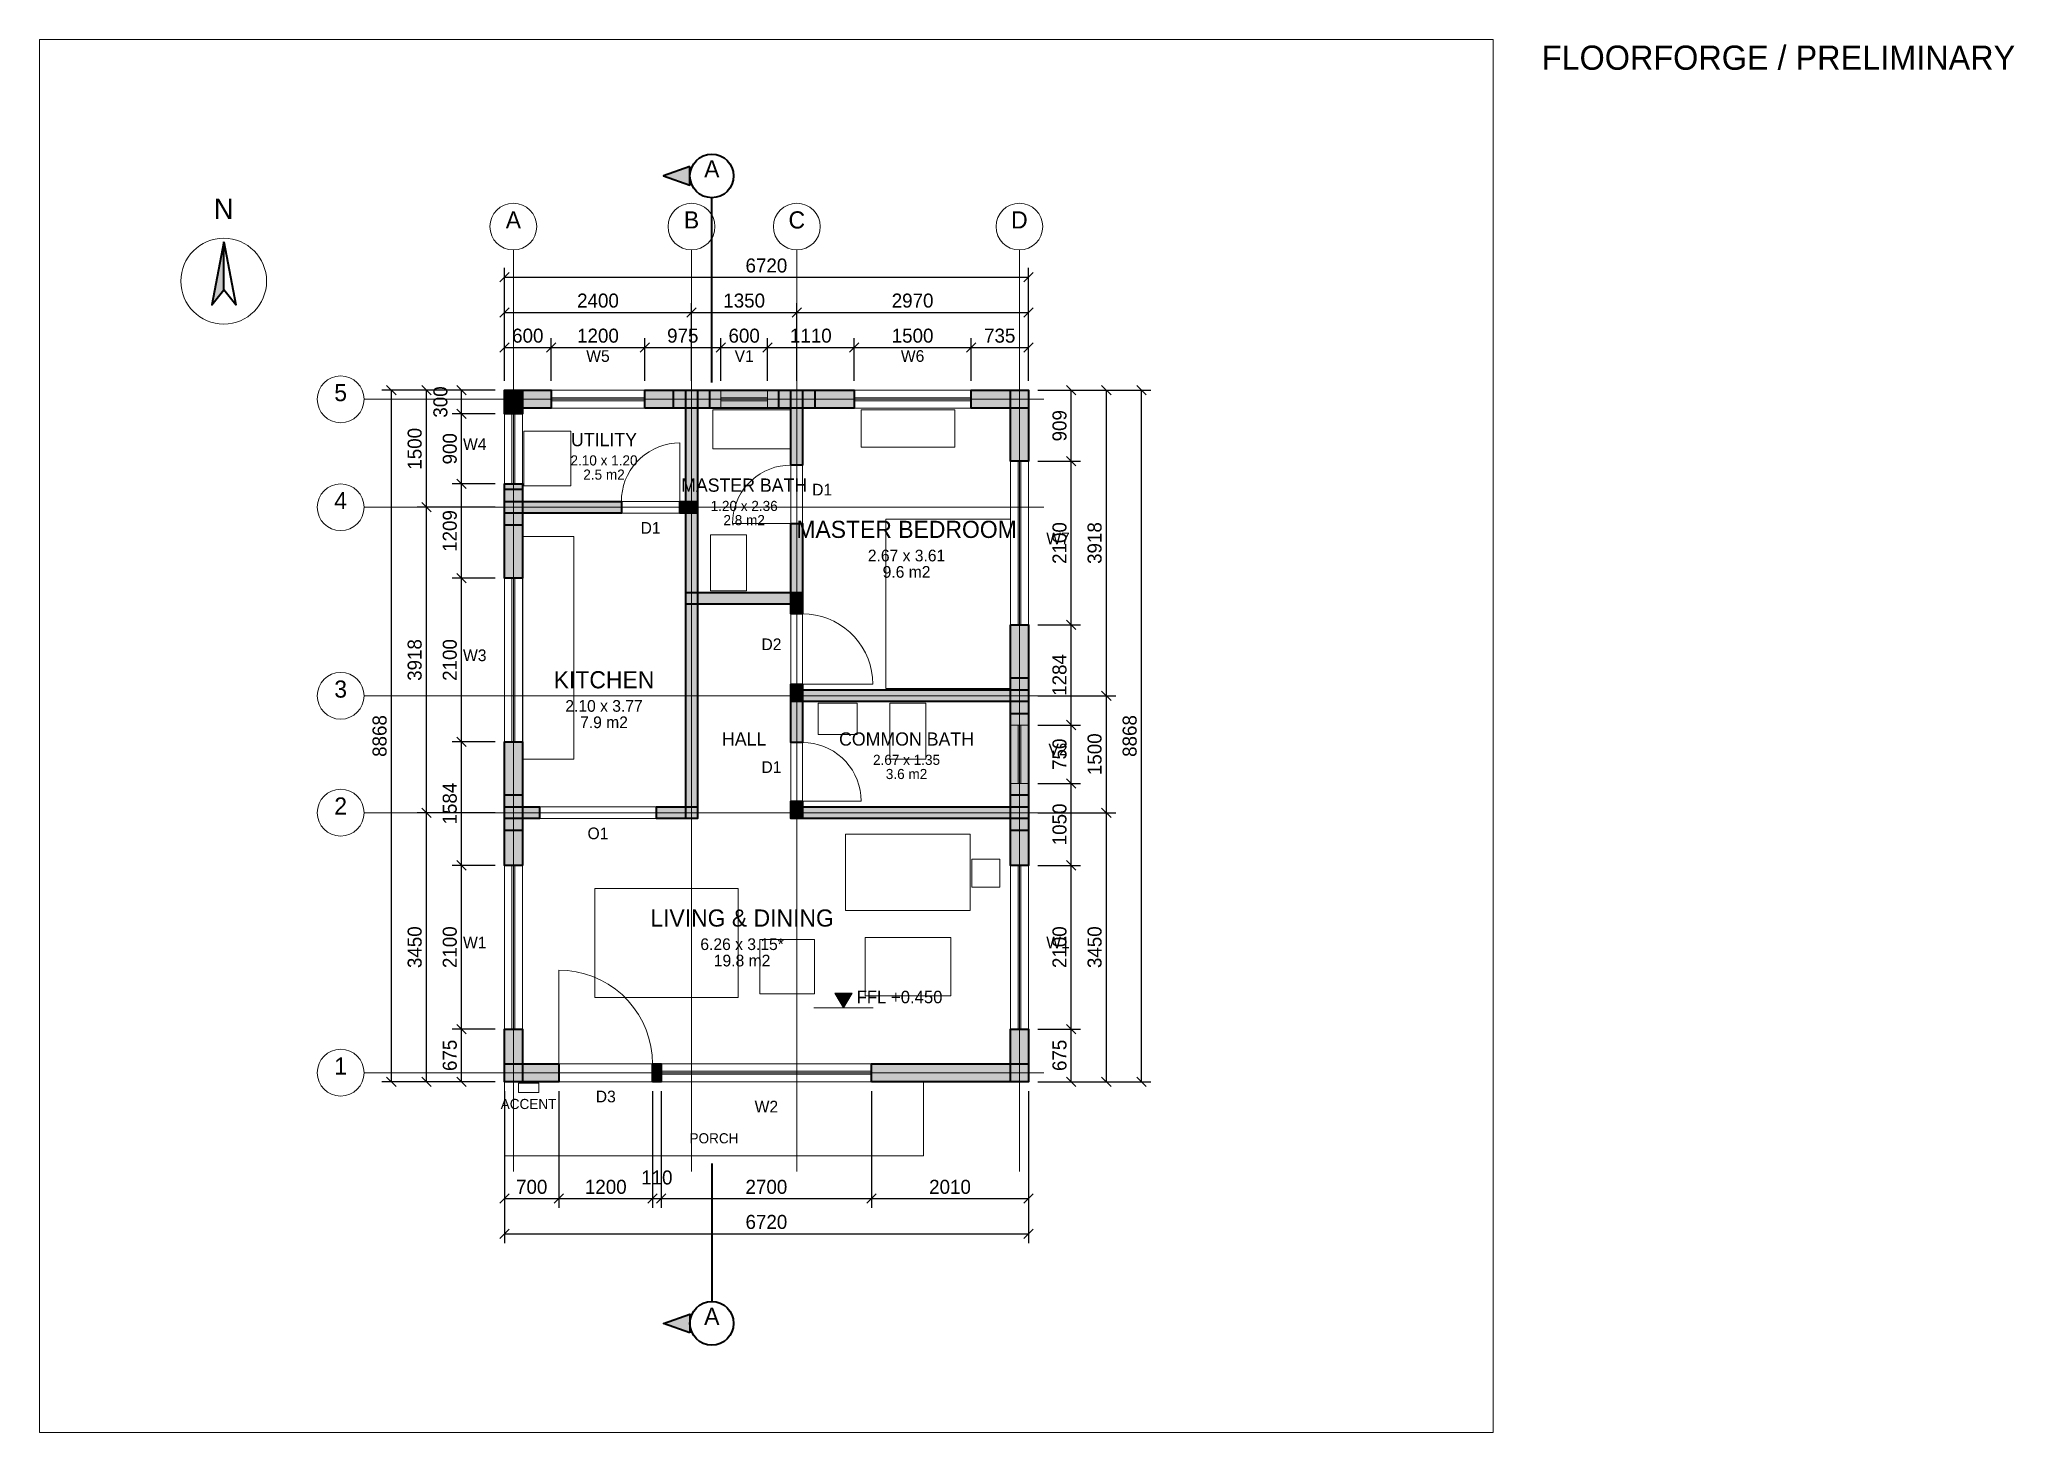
# Paper-space layout 'GROUND' of a CAD drawing. Header units: millimetres. Extents: x 20 to 346, y 30 to 260.
# The model-space entities are those that its viewports show. They can reach past a viewport. Long polylines and large blocks are cut down to what shows.
import ezdxf
from ezdxf.enums import TextEntityAlignment as Align

# ---------------------------------------------------------------- set-up
doc = ezdxf.new("R2010")
doc.units = ezdxf.units.MM
for name, color, linetype, lineweight in [('A-ANNO', 7, 'Continuous', 18), ('A-DIMS', 7, 'Continuous', 13), ('A-DOOR', 3, 'Continuous', 18), ('A-EXT', 30, 'Continuous', 18), ('A-FLOR', 8, 'Continuous', 13), ('A-FURN', 8, 'Continuous', 13), ('A-GRID', 8, 'Continuous', 13), ('A-LEVL', 7, 'Continuous', 13), ('A-SECT', 1, 'Continuous', 35), ('A-TAGS', 1, 'Continuous', 13), ('A-WALL', 7, 'Continuous', 35), ('A-WIND', 4, 'Continuous', 18)]:
    doc.layers.add(name, color=color, linetype=linetype, lineweight=lineweight)
doc.dimstyles.new('FF-ARCH', dxfattribs={"dimtxt": 180, "dimasz": 90, "dimexe": 120, "dimexo": 120, "dimgap": 60, "dimtad": 1, "dimdec": 0, "dimtsz": 60, "dimcen": 2.5, "dimazin": 3, "dimtfac": 1, "dimtmove": 0, "dimatfit": 3})

msp = doc.modelspace()

# ---------------------------------------------------------------- hatches: boundary and pattern name
at = {"layer": 'A-LEVL'}
msp.add_hatch(color=7, dxfattribs=at).paths.add_polyline_path([(4238.2, 1136.1), (4458.2, 1136.1), (4348.2, 946.1)])
at = {"layer": 'A-SECT'}
for points in [[(2380, 11738), (2040, 11618), (2380, 11498)], [(2380, -3220), (2040, -3100), (2380, -2980)]]:
    msp.add_hatch(color=7, dxfattribs=at).paths.add_polyline_path(points)
at = {"layer": 'A-WALL'}
for points in [[(-3600, 10774), (-3754, 9965.5), (-3600, 10158)], [(0, 8868), (230, 8868), (230, 8568), (0, 8568), (0, 8868)], [(0, 8638), (0, 8868), (600, 8868), (600, 8638), (0, 8638)], [(1800, 8638), (1800, 8868), (2630, 8868), (2630, 8638), (1800, 8638)], [(3980, 8638), (2400, 8638), (2170, 8638), (2170, 8868), (3980, 8868), (3980, 8638)], [(2475, 7368), (2475, 7293), (2325, 7293), (2325, 8868), (2475, 8868), (2475, 7368)], [(3520, 8638), (3520, 8868), (4485, 8868), (4485, 8638), (3750, 8638), (3520, 8638)], [(3675, 8868), (3825, 8868), (3825, 7909), (3675, 7909), (3675, 8868)], [(6720, 8868), (6720, 8638), (5985, 8638), (5985, 8868), (6720, 8868)], [(6490, 8868), (6720, 8868), (6720, 7959), (6490, 7959), (6490, 8868)], [(230, 7138), (0, 7138), (0, 7668), (230, 7668), (230, 7368), (230, 7138)], [(230, 6459), (0, 6459), (0, 7598), (230, 7598), (230, 6459)], [(0, 7293), (0, 7443), (1500, 7443), (1500, 7293), (0, 7293)], [(2475, 7293), (2250, 7293), (2250, 7443), (2400, 7443), (2475, 7443), (2475, 7293)], [(2325, 7443), (2475, 7443), (2475, 6200), (2475, 6125), (2325, 6125), (2325, 7368), (2325, 7443)], [(3825, 6125), (3675, 6125), (3675, 7159), (3825, 7159), (3825, 6200), (3825, 6125)], [(2325, 6275), (2475, 6275), (2475, 3450), (2475, 3375), (2325, 3375), (2325, 6200), (2325, 6275)], [(3825, 6275), (3825, 6125), (2400, 6125), (2325, 6125), (2325, 6275), (3750, 6275), (3825, 6275)], [(3825, 6275), (3825, 6000), (3675, 6000), (3675, 6200), (3675, 6275), (3825, 6275)], [(6490, 5859), (6720, 5859), (6720, 4720), (6490, 4720), (6490, 5859)], [(3825, 4950), (3825, 4875), (3675, 4875), (3675, 5100), (3825, 5100), (3825, 4950)], [(6490, 5180), (6720, 5180), (6720, 3220), (6490, 3220), (6490, 4950), (6490, 5180)], [(3825, 5025), (3825, 4350), (3675, 4350), (3675, 4950), (3675, 5025), (3825, 5025)], [(3750, 4875), (3675, 4875), (3675, 5025), (6720, 5025), (6720, 4875), (3750, 4875)], [(230, 3450), (230, 3220), (0, 3220), (0, 4359), (230, 4359), (230, 3450)], [(230, 2775), (0, 2775), (0, 3680), (230, 3680), (230, 2775)], [(3825, 3450), (3825, 3375), (3675, 3375), (3675, 3600), (3825, 3600), (3825, 3450)], [(6720, 3680), (6720, 2775), (6490, 2775), (6490, 3450), (6490, 3680), (6720, 3680)], [(0, 3375), (0, 3525), (450, 3525), (450, 3375), (0, 3375)], [(2475, 3375), (1950, 3375), (1950, 3525), (2400, 3525), (2475, 3525), (2475, 3375)], [(3750, 3375), (3675, 3375), (3675, 3525), (6720, 3525), (6720, 3375), (3750, 3375)], [(230, 0), (0, 0), (0, 675), (230, 675), (230, 0)], [(6720, 0), (6490, 0), (6490, 675), (6720, 675), (6720, 0)], [(0, 230), (700, 230), (700, 0), (0, 0), (0, 230)], [(1900, 0), (1900, 230), (2010, 230), (2010, 0), (1900, 0)], [(4710, 0), (4710, 230), (6720, 230), (6720, 0), (4710, 0)]]:
    msp.add_hatch(color=7, dxfattribs=at).paths.add_polyline_path(points)

# ---------------------------------------------------------------- linework, layer by layer
at = {"layer": 'A-ANNO'}
msp.add_circle((-3600, 10268), 550, dxfattribs=at)
at = {"layer": 'A-DOOR'}
for p, q in [((2250, 7443), (2250, 8193)), ((3675, 7159), (2925, 7159)), ((3825, 5100), (4725, 5100)), ((3825, 3600), (4575, 3600)), ((450, 3525), (1950, 3525)), ((450, 3375), (1950, 3375)), ((700, 230), (700, 1430))]:
    msp.add_line(p, q, dxfattribs=at)
for points in [[(1500, 7443), (1503.2, 7512.2), (1512.8, 7580.8), (1528.6, 7648.2), (1550.6, 7713.9), (1578.6, 7777.3), (1612.3, 7837.8), (1651.5, 7895), (1695.7, 7948.3), (1744.7, 7997.3), (1798, 8041.5), (1855.2, 8080.7), (1915.7, 8114.4), (1979.1, 8142.4), (2044.8, 8164.4), (2112.2, 8180.2), (2180.8, 8189.8), (2250, 8193)], [(3675, 7909), (3605.8, 7905.8), (3537.2, 7896.2), (3469.8, 7880.4), (3404.1, 7858.4), (3340.7, 7830.4), (3280.2, 7796.7), (3223, 7757.5), (3169.7, 7713.3), (3120.7, 7664.3), (3076.5, 7611), (3037.3, 7553.8), (3003.6, 7493.3), (2975.6, 7429.9), (2953.6, 7364.2), (2937.8, 7296.8), (2928.2, 7228.2), (2925, 7159)], [(3825, 6000), (3908, 5996.2), (3990.4, 5984.7), (4071.3, 5965.6), (4150.1, 5939.2), (4226.2, 5905.6), (4298.8, 5865.2), (4367.4, 5818.2), (4431.3, 5765.1), (4490.1, 5706.3), (4543.2, 5642.4), (4590.2, 5573.8), (4630.6, 5501.2), (4664.2, 5425.1), (4690.6, 5346.3), (4709.7, 5265.4), (4721.2, 5183), (4725, 5100)], [(3825, 4350), (3894.2, 4346.8), (3962.8, 4337.2), (4030.2, 4321.4), (4095.9, 4299.4), (4159.3, 4271.4), (4219.8, 4237.7), (4277, 4198.5), (4330.3, 4154.3), (4379.3, 4105.3), (4423.5, 4052), (4462.7, 3994.8), (4496.4, 3934.3), (4524.4, 3870.9), (4546.4, 3805.2), (4562.2, 3737.8), (4571.8, 3669.2), (4575, 3600)], [(1900, 230), (1894.9, 340.7), (1879.6, 450.5), (1854.2, 558.4), (1819, 663.5), (1774.2, 764.9), (1720.3, 861.7), (1657.6, 953.2), (1586.8, 1038.4), (1508.4, 1116.8), (1423.2, 1187.6), (1331.7, 1250.3), (1234.9, 1304.2), (1133.5, 1349), (1028.4, 1384.2), (920.5, 1409.6), (810.7, 1424.9), (700, 1430)]]:
    msp.add_lwpolyline(points, dxfattribs=at)
at = {"layer": 'A-EXT'}
for points in [[(0, -950), (5376, -950), (5376, 0), (0, 0)], [(180, -140), (440, -140), (440, -20), (180, -20)]]:
    msp.add_lwpolyline(points, close=True, dxfattribs=at)
at = {"layer": 'A-FLOR'}
for points in [[(230, 7443), (230, 7598), (230, 8638), (2170, 8638), (2325, 8638), (2325, 7443)], [(2630, 8638), (3520, 8638), (3675, 8638), (3675, 6275), (2475, 6275), (2475, 7293), (2475, 7368), (2475, 7443), (2475, 8638)], [(3825, 6275), (3825, 8638), (3980, 8638), (6490, 8638), (6490, 5180), (6490, 5025), (3825, 5025), (3825, 6125), (3825, 6200)], [(2325, 6125), (2325, 3525), (230, 3525), (230, 3680), (230, 7138), (230, 7293), (2325, 7293), (2325, 6275), (2325, 6200)], [(2475, 3450), (2475, 3525), (2475, 6125), (3675, 6125), (3675, 5025), (3675, 4950), (3675, 4875), (3675, 3525), (3675, 3450)], [(3825, 3525), (3825, 4875), (6490, 4875), (6490, 4720), (6490, 3680), (6490, 3525)], [(3675, 3450), (3675, 3375), (3750, 3375), (3825, 3375), (6490, 3375), (6490, 3220), (6490, 230), (230, 230), (230, 3220), (230, 3375), (2325, 3375), (2475, 3375), (2475, 3450)]]:
    msp.add_lwpolyline(points, close=True, dxfattribs=at)
at = {"layer": 'A-FURN'}
for points in [[(3675, 8118), (3675, 8618), (2675, 8618), (2675, 8118)], [(5775, 8138), (5775, 8618), (4575, 8618), (4575, 8138)], [(850, 7643), (850, 8343), (250, 8343), (250, 7643)], [(6490, 5045), (6490, 7215), (4890, 7215), (4890, 5045)], [(890, 4135), (890, 6995), (235, 6995), (235, 4135)], [(3105, 6295), (3105, 7015), (2645, 7015), (2645, 6295)], [(4525, 4455), (4525, 4855), (4025, 4855), (4025, 4455)], [(5405, 4135), (5405, 4855), (4945, 4855), (4945, 4135)], [(5975, 2195), (5975, 3175), (4375, 3175), (4375, 2195)], [(6355, 2495), (6355, 2855), (5995, 2855), (5995, 2495)], [(3000, 1080), (3000, 2480), (1160, 2480), (1160, 1080)], [(3975, 1125), (3975, 1825), (3275, 1825), (3275, 1125)], [(5725, 1100), (5725, 1850), (4625, 1850), (4625, 1100)]]:
    msp.add_lwpolyline(points, close=True, dxfattribs=at)
at = {"layer": 'A-GRID'}
for p, q in [((115, -1150), (115, 10668)), ((2400, -1150), (2400, 10668)), ((3750, -1150), (3750, 10668)), ((6605, -1150), (6605, 10668)), ((-1800, 8753), (6920, 8753)), ((-1800, 7368), (6920, 7368)), ((-1800, 4950), (6920, 4950)), ((-1800, 3450), (6920, 3450)), ((-1800, 115), (6920, 115))]:
    msp.add_line(p, q, dxfattribs=at)
for centre in [(115, 10968), (2400, 10968), (3750, 10968), (6605, 10968), (-2100, 8753), (-2100, 7368), (-2100, 4950), (-2100, 3450), (-2100, 115)]:
    msp.add_circle(centre, 300, dxfattribs=at)
at = {"layer": 'A-LEVL'}
msp.add_line((3968.2, 946.1), (4728.2, 946.1), dxfattribs=at)
msp.add_lwpolyline([(4238.2, 1136.1), (4458.2, 1136.1), (4348.2, 946.1)], close=True, dxfattribs=at)
at = {"layer": 'A-SECT'}
for p, q in [((2660, 11038), (2660, 11338)), ((2660, 8968), (2660, 11038)), ((2660, -1050), (2660, -2520)), ((2660, -2520), (2660, -2820))]:
    msp.add_line(p, q, dxfattribs=at)
for points in [[(2380, 11738), (2040, 11618), (2380, 11498)], [(2380, -3220), (2040, -3100), (2380, -2980)]]:
    msp.add_lwpolyline(points, close=True, dxfattribs=at)
for centre in [(2660, 11618), (2660, -3100)]:
    msp.add_circle(centre, 280, dxfattribs=at)
at = {"layer": 'A-WALL'}
for points in [[(-3600, 10774), (-3754, 9965.5), (-3600, 10158)], [(-3600, 10774), (-3446, 9965.5), (-3600, 10158)], [(0, 8868), (230, 8868), (230, 8568), (0, 8568), (0, 8868)], [(0, 8638), (0, 8868), (600, 8868), (600, 8638), (0, 8638)], [(1800, 8638), (1800, 8868), (2630, 8868), (2630, 8638), (1800, 8638)], [(3980, 8638), (2400, 8638), (2170, 8638), (2170, 8868), (3980, 8868), (3980, 8638)], [(2475, 7368), (2475, 7293), (2325, 7293), (2325, 8868), (2475, 8868), (2475, 7368)], [(3520, 8638), (3520, 8868), (4485, 8868), (4485, 8638), (3750, 8638), (3520, 8638)], [(3675, 8868), (3825, 8868), (3825, 7909), (3675, 7909), (3675, 8868)], [(6720, 8868), (6720, 8638), (5985, 8638), (5985, 8868), (6720, 8868)], [(6490, 8868), (6720, 8868), (6720, 7959), (6490, 7959), (6490, 8868)], [(230, 7138), (0, 7138), (0, 7668), (230, 7668), (230, 7368), (230, 7138)], [(230, 6459), (0, 6459), (0, 7598), (230, 7598), (230, 6459)], [(0, 7293), (0, 7443), (1500, 7443), (1500, 7293), (0, 7293)], [(2475, 7293), (2250, 7293), (2250, 7443), (2400, 7443), (2475, 7443), (2475, 7293)], [(2325, 7443), (2475, 7443), (2475, 6200), (2475, 6125), (2325, 6125), (2325, 7368), (2325, 7443)], [(3825, 6125), (3675, 6125), (3675, 7159), (3825, 7159), (3825, 6200), (3825, 6125)], [(2325, 6275), (2475, 6275), (2475, 3450), (2475, 3375), (2325, 3375), (2325, 6200), (2325, 6275)], [(3825, 6275), (3825, 6125), (2400, 6125), (2325, 6125), (2325, 6275), (3750, 6275), (3825, 6275)], [(3825, 6275), (3825, 6000), (3675, 6000), (3675, 6200), (3675, 6275), (3825, 6275)], [(6490, 5859), (6720, 5859), (6720, 4720), (6490, 4720), (6490, 5859)], [(3825, 4950), (3825, 4875), (3675, 4875), (3675, 5100), (3825, 5100), (3825, 4950)], [(6490, 5180), (6720, 5180), (6720, 3220), (6490, 3220), (6490, 4950), (6490, 5180)], [(3825, 5025), (3825, 4350), (3675, 4350), (3675, 4950), (3675, 5025), (3825, 5025)], [(3750, 4875), (3675, 4875), (3675, 5025), (6720, 5025), (6720, 4875), (3750, 4875)], [(230, 3450), (230, 3220), (0, 3220), (0, 4359), (230, 4359), (230, 3450)], [(230, 2775), (0, 2775), (0, 3680), (230, 3680), (230, 2775)], [(3825, 3450), (3825, 3375), (3675, 3375), (3675, 3600), (3825, 3600), (3825, 3450)], [(6720, 3680), (6720, 2775), (6490, 2775), (6490, 3450), (6490, 3680), (6720, 3680)], [(0, 3375), (0, 3525), (450, 3525), (450, 3375), (0, 3375)], [(2475, 3375), (1950, 3375), (1950, 3525), (2400, 3525), (2475, 3525), (2475, 3375)], [(3750, 3375), (3675, 3375), (3675, 3525), (6720, 3525), (6720, 3375), (3750, 3375)], [(230, 0), (0, 0), (0, 675), (230, 675), (230, 0)], [(6720, 0), (6490, 0), (6490, 675), (6720, 675), (6720, 0)], [(0, 230), (700, 230), (700, 0), (0, 0), (0, 230)], [(1900, 0), (1900, 230), (2010, 230), (2010, 0), (1900, 0)], [(4710, 0), (4710, 230), (6720, 230), (6720, 0), (4710, 0)]]:
    msp.add_lwpolyline(points, close=True, dxfattribs=at)
at = {"layer": 'A-WIND'}
for p, q in [((600, 8868), (1800, 8868)), ((600, 8868), (600, 8638)), ((1800, 8868), (1800, 8638)), ((2775, 8868), (3375, 8868)), ((2775, 8868), (2775, 8638)), ((3375, 8868), (3375, 8638)), ((4485, 8868), (5985, 8868)), ((4485, 8868), (4485, 8638)), ((5985, 8868), (5985, 8638)), ((600, 8771), (1800, 8771)), ((600, 8735), (1800, 8735)), ((600, 8638), (1800, 8638)), ((2775, 8771), (3375, 8771)), ((2775, 8735), (3375, 8735)), ((2775, 8638), (3375, 8638)), ((4485, 8771), (5985, 8771)), ((4485, 8735), (5985, 8735)), ((4485, 8638), (5985, 8638)), ((0, 7668), (0, 8568)), ((0, 8568), (230, 8568)), ((97, 7668), (97, 8568)), ((133, 7668), (133, 8568)), ((230, 7668), (230, 8568)), ((6490, 5859), (6490, 7959)), ((6720, 7959), (6490, 7959)), ((6587, 5859), (6587, 7959)), ((6623, 5859), (6623, 7959)), ((6720, 5859), (6720, 7959)), ((0, 7668), (230, 7668)), ((0, 4359), (0, 6459)), ((0, 6459), (230, 6459)), ((97, 4359), (97, 6459)), ((133, 4359), (133, 6459)), ((230, 4359), (230, 6459)), ((6720, 5859), (6490, 5859)), ((6490, 3825), (6490, 4575)), ((6720, 4575), (6490, 4575)), ((6587, 3825), (6587, 4575)), ((6623, 3825), (6623, 4575)), ((6720, 3825), (6720, 4575)), ((0, 4359), (230, 4359)), ((6720, 3825), (6490, 3825)), ((0, 675), (0, 2775)), ((0, 2775), (230, 2775)), ((97, 675), (97, 2775)), ((133, 675), (133, 2775)), ((230, 675), (230, 2775)), ((6490, 675), (6490, 2775)), ((6720, 2775), (6490, 2775)), ((6587, 675), (6587, 2775)), ((6623, 675), (6623, 2775)), ((6720, 675), (6720, 2775)), ((0, 675), (230, 675)), ((6720, 675), (6490, 675)), ((2010, 230), (4710, 230)), ((2010, 0), (2010, 230)), ((2010, 133), (4710, 133)), ((2010, 97), (4710, 97)), ((2010, 0), (4710, 0)), ((4710, 0), (4710, 230))]:
    msp.add_line(p, q, dxfattribs=at)

# ---------------------------------------------------------------- texts
at = {"layer": 'A-ANNO'}
for s, height, p in [('N', 260, (-3600, 10988)), ('UTILITY', 170, (1277.5, 8100)), ('2.10 x 1.20', 130, (1277.5, 7865)), ('2.5 m2', 130, (1277.5, 7683)), ('MASTER BATH', 170, (3075, 7516)), ('1.20 x 2.36', 130, (3075, 7281)), ('2.8 m2', 130, (3075, 7099)), ('MASTER BEDROOM', 220, (5157.5, 6908.5)), ('2.67 x 3.61', 150, (5157.5, 6629)), ('9.6 m2', 150, (5157.5, 6419)), ('KITCHEN', 220, (1277.5, 4979.5)), ('2.10 x 3.77', 150, (1277.5, 4700)), ('7.9 m2', 150, (1277.5, 4490)), ('HALL', 170, (3075, 4259.5)), ('COMMON BATH', 170, (5157.5, 4259.5)), ('2.67 x 1.35', 130, (5157.5, 4024.5)), ('3.6 m2', 130, (5157.5, 3842.5)), ('LIVING & DINING', 220, (3048.2, 1923.1)), ('6.26 x 3.15*', 150, (3048.2, 1643.6)), ('19.8 m2', 150, (3048.2, 1433.6))]:
    msp.add_text(s, height=height, dxfattribs=at).set_placement(p, align=Align.BOTTOM_CENTER)
at = {"layer": 'A-EXT'}
for s, p in [('ACCENT', (310, -390)), ('PORCH', (2688, -830))]:
    msp.add_text(s, height=130, dxfattribs=at).set_placement(p, align=Align.BOTTOM_CENTER)
at = {"layer": 'A-GRID'}
for s, p in [('A', (115, 10878)), ('B', (2400, 10878)), ('C', (3750, 10878)), ('D', (6605, 10878)), ('5', (-2100, 8663)), ('4', (-2100, 7278)), ('3', (-2100, 4860)), ('2', (-2100, 3360)), ('1', (-2100, 25))]:
    msp.add_text(s, height=220, dxfattribs=at).set_placement(p, align=Align.BOTTOM_CENTER)
at = {"layer": 'A-LEVL'}
msp.add_text('FFL +0.450', height=160, dxfattribs=at).set_placement((4518.2, 1006.1))
at = {"layer": 'A-SECT'}
for p in [(2660, 11533), (2660, -3185)]:
    msp.add_text('A', height=220, dxfattribs=at).set_placement(p, align=Align.BOTTOM_CENTER)
at = {"layer": 'A-TAGS'}
for s, p in [('W5', (1200, 9188)), ('V1', (3075, 9188)), ('W6', (5235, 9188)), ('W4', (-380, 8058)), ('D1', (4075, 7474)), ('D1', (1875, 6983)), ('W7', (7100, 6849)), ('D2', (3425, 5490)), ('W3', (-380, 5349)), ('V2', (7100, 4140)), ('D1', (3425, 3915)), ('O1', (1200, 3065)), ('W1', (-380, 1665)), ('W1', (7100, 1665)), ('D3', (1300, -310)), ('W2', (3360, -440))]:
    msp.add_text(s, height=150, dxfattribs=at).set_placement(p, align=Align.BOTTOM_CENTER)

# ---------------------------------------------------------------- dimensions: what is measured, and where the dimension line sits
at = {"layer": 'A-DIMS'}
for base, p1, p2 in [((0, 10318), (0, 8868), (6720, 8868)), ((0, 9868), (0, 8868), (2400, 8868)), ((2400, 9868), (2400, 8868), (3750, 8868)), ((3750, 9868), (3750, 8868), (6720, 8868)), ((0, 9418), (0, 8868), (600, 8868)), ((600, 9418), (600, 8868), (1800, 8868)), ((1800, 9418), (1800, 8868), (2775, 8868)), ((2775, 9418), (2775, 8868), (3375, 8868)), ((3375, 9418), (3375, 8868), (4485, 8868)), ((4485, 9418), (4485, 8868), (5985, 8868)), ((5985, 9418), (5985, 8868), (6720, 8868)), ((0, -1500), (0, 0), (700, 0)), ((0, -1950), (0, 0), (6720, 0)), ((700, -1500), (700, 0), (1900, 0)), ((1900, -1500), (1900, 0), (2010, 0)), ((2010, -1500), (2010, 0), (4710, 0)), ((4710, -1500), (4710, 0), (6720, 0))]:
    msp.add_linear_dim(base=base, p1=p1, p2=p2, dimstyle='FF-ARCH', dxfattribs=at).render()
for base, p1, p2 in [((-1450, 0), (0, 0), (0, 8868)), ((-1000, 7368), (0, 7368), (0, 8868)), ((-550, 8568), (0, 8568), (0, 8868)), ((7270, 7959), (6720, 7959), (6720, 8868)), ((7720, 4950), (6720, 4950), (6720, 8868)), ((8170, 0), (6720, 0), (6720, 8868)), ((-550, 7668), (0, 7668), (0, 8568)), ((7270, 5859), (6720, 5859), (6720, 7959)), ((-550, 6459), (0, 6459), (0, 7668)), ((-1000, 3450), (0, 3450), (0, 7368)), ((-550, 4359), (0, 4359), (0, 6459)), ((7270, 4575), (6720, 4575), (6720, 5859)), ((7720, 3450), (6720, 3450), (6720, 4950)), ((7270, 3825), (6720, 3825), (6720, 4575)), ((-550, 2775), (0, 2775), (0, 4359)), ((7270, 2775), (6720, 2775), (6720, 3825)), ((-1000, 0), (0, 0), (0, 3450)), ((7720, 0), (6720, 0), (6720, 3450)), ((-550, 675), (0, 675), (0, 2775)), ((7270, 675), (6720, 675), (6720, 2775)), ((-550, 0), (0, 0), (0, 675)), ((7270, 0), (6720, 0), (6720, 675))]:
    msp.add_linear_dim(base=base, p1=p1, p2=p2, angle=90, dimstyle='FF-ARCH', dxfattribs=at).render()

psp = doc.layouts.new('GROUND')

# ---------------------------------------------------------------- texts
psp.add_text('FLOORFORGE / PRELIMINARY', height=4).set_placement((268, 255))

# ---------------------------------------------------------------- viewports
at = {"layer": 'VIEWPORTS'}
psp.add_viewport(center=(140, 145), size=(240, 230), view_center_point=(3360, 4434), view_height=17868, dxfattribs=at)

doc.saveas('drawing.dxf')
